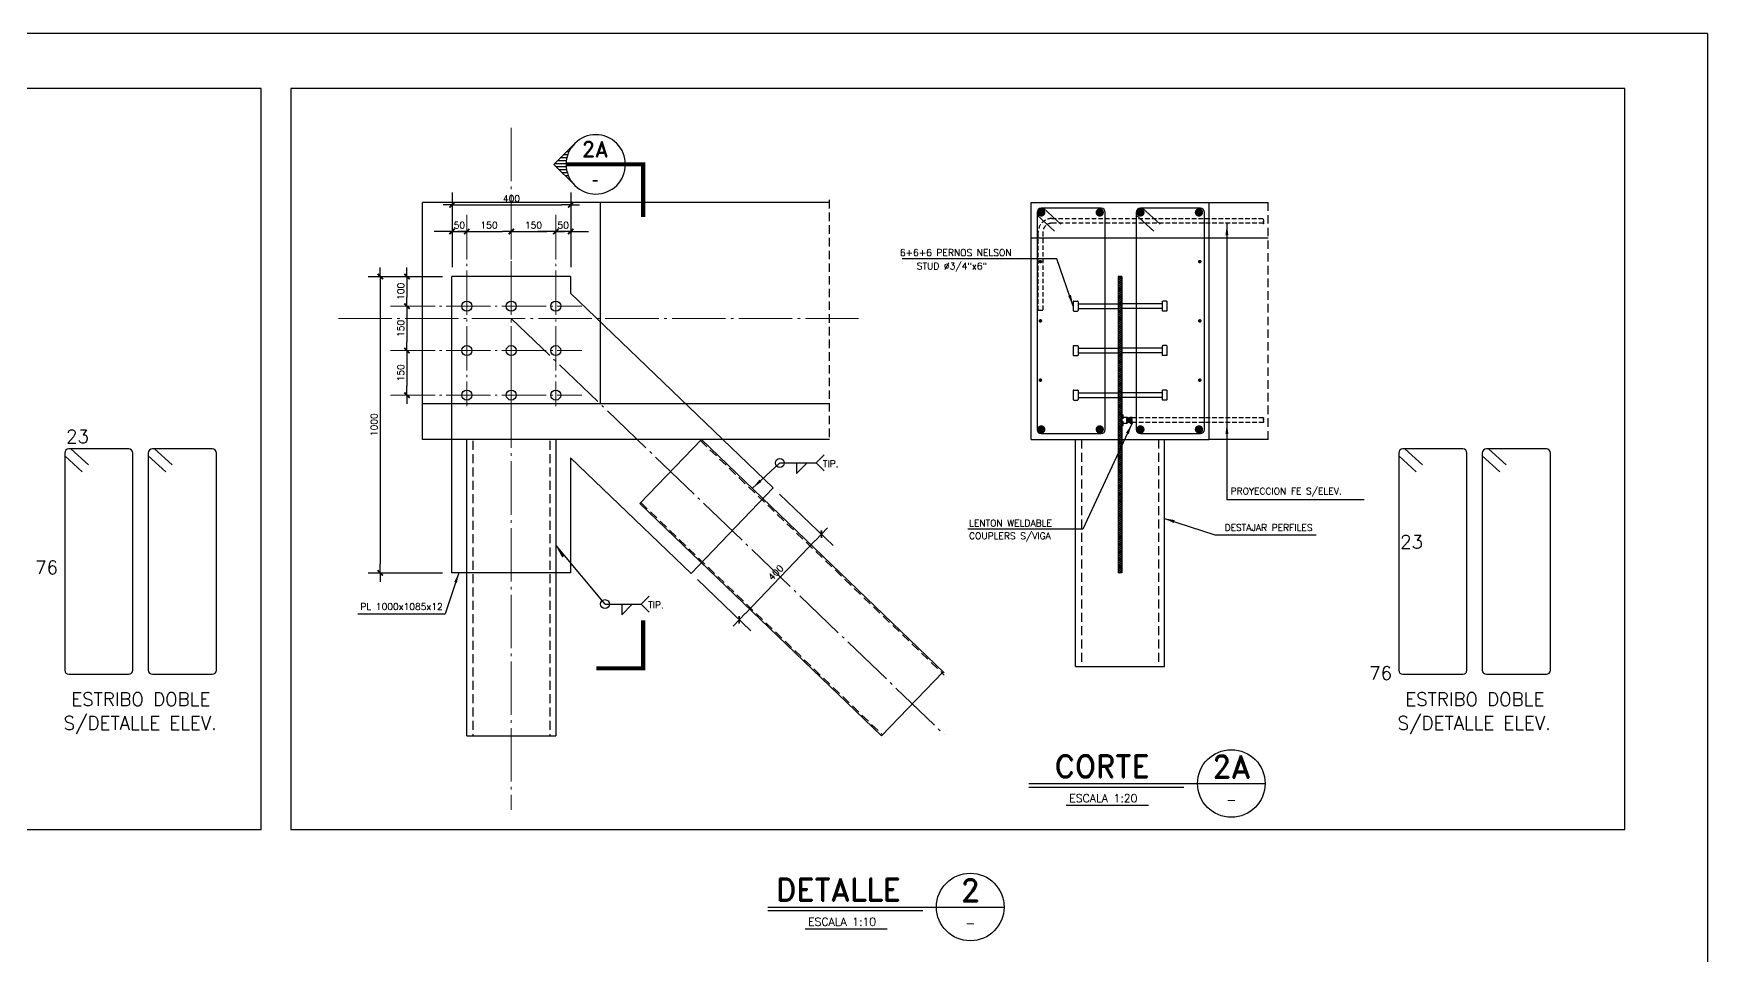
# Model space of a CAD drawing. Extents: x -16871 to 13446, y -24256 to 30894.
# Drawn here: x 2863 to 5687, y 2563 to 4118 of the extents above; entities that cross this region are included whole.
import ezdxf
from ezdxf.enums import TextEntityAlignment as Align

# ---------------------------------------------------------------- set-up
doc = ezdxf.new("R2010")
doc.units = 0
doc.header["$LTSCALE"] = 30
doc.header["$MEASUREMENT"] = 0
for name, pattern in [('DASHED', [0.75, 0.5, -0.25]), ('EJES', [12.5, 10, -1, 0.5, -1]), ('HIDDEN', [0.375, 0.25, -0.125]), ('RLE-PROYECCION', [0.71438, 0.47625, -0.23813])]:
    doc.linetypes.add(name, pattern=pattern)
doc.layers.get('0').update_dxf_attribs({"linetype": 'CONTINUOUS'})
for name, color, linetype in [('FE', 7, 'CONTINUOUS'), ('RL-CORTES', 5, 'CONTINUOUS'), ('RLA-CORTES', 5, 'CONTINUOUS'), ('RLA-COTAS1', 2, 'CONTINUOUS'), ('RLA-COTAS2', 1, 'CONTINUOUS'), ('RLA-FE', 7, 'CONTINUOUS'), ('RLA-FORMATO', 7, 'CONTINUOUS'), ('RLA-HATCH', 1, 'CONTINUOUS'), ('RLA-MUROS', 5, 'CONTINUOUS'), ('RLA-PERFILES', 3, 'CONTINUOUS'), ('RLA-SEGMENTO1', 2, 'DASHED'), ('RLA-SOLDADURAS', 2, 'CONTINUOUS'), ('RLA-TEXTOS', 3, 'CONTINUOUS'), ('TEXTOS', 3, 'CONTINUOUS'), ('TEXTOS50A', 3, 'CONTINUOUS')]:
    doc.layers.add(name, color=color, linetype=linetype)
doc.layers.add('RLA-EJES', color=1, linetype='EJES', lineweight=9)
doc.styles.add('ROMAND', font='romand', dxfattribs={"height": 31.5})
doc.styles.add('ROMANS', font='romans.shx', dxfattribs={"height": 11.25})
doc.styles.add('SIETE50', font='ROMAND.SHX', dxfattribs={"height": 31.5})
doc.linetypes.add('ZIGZAG', pattern='A,0.0001,-0.2,[131,ltypeshp.shx,S=0.2,R=0,X=-0.2,Y=0],-0.4,[131,ltypeshp.shx,S=0.2,R=180,X=0.2,Y=0],-0.2', length=0.8001)
doc.dimstyles.new('ING10M', dxfattribs={"dimscale": 50, "dimtxt": 0.27, "dimasz": 0.3, "dimexe": 0.2, "dimexo": 1, "dimgap": 0.1, "dimtad": 1, "dimdec": 1, "dimlfac": 2, "dimzin": 12, "dimdsep": 46, "dimtxsty": 'ROMANS', "dimblk1": 'TICK1', "dimblk2": 'TICK1', "dimsah": 1, "dimcen": 0.09, "dimse1": 1, "dimse2": 1, "dimclrd": 2, "dimclre": 4, "dimclrt": 3, "dimadec": 0, "dimazin": 0, "dimtfac": 1, "dimtdec": 1, "dimtix": 1, "dimtmove": 2, "dimatfit": 3, "dimldrblk": 'TICK1', "dimfxl": 1, "dimtolj": 1, "dimtzin": 12, "dimarcsym": 0})

# ---------------------------------------------------------------- blocks, each defined once
blk = doc.blocks.new('A$C1B1873A6')
at = {"layer": 'RLA-FE'}
for p, q in [((0, 186.5), (-50.5, 186.5)), ((-48.7, 186.5), (-33.9, 173)), ((-54, 183), (-54, 0)), ((-54, 180.8), (-39.2, 167.3)), ((3.5, 0), (3.5, 183)), ((-50.5, -3.5), (0, -3.5))]:
    blk.add_line(p, q, dxfattribs=at)
for centre, start, end in [((-50.5, 183), 90, 180), ((0, 183), 0, 90), ((-50.5, 0), 180, 270), ((0, 0), 270, 0)]:
    blk.add_arc(centre, 3.5, start, end, dxfattribs=at)
blk = doc.blocks.new('T-DETALL')
at = {"color": 6}
for p, q in [((-154.5, -3.1), (177.6, -3.1)), ((-154.5, -8.1), (63.6, -8.1))]:
    blk.add_line(p, q, dxfattribs=at)
at = {"color": 3}
blk.add_line((-102.1, -33.6), (13.5, -33.6), dxfattribs=at)
blk.add_circle((130.1, -3.1), 47.5, dxfattribs=at)
at = {"color": 6, "style": 'SIETE50'}
blk.add_text('DETALLE', height=31.5, dxfattribs=at).set_placement((-142.7, 5.5))
blk.add_attdef('A', text='', height=31.5, dxfattribs=at).set_placement((130.2, 20.5), align=Align.MIDDLE_CENTER)
at = {"color": 3, "style": 'ROMANS'}
blk.add_attdef('ESCALA', (-97.8, -29.4), '', height=11.2, dxfattribs=at)
blk.add_attdef('-', text='', height=13, dxfattribs=at).set_placement((130.2, -25.9), align=Align.MIDDLE)
blk = doc.blocks.new('A$C056A6877')
at = {"layer": 'RLA-PERFILES'}
for p, q in [((0, 7.5), (0, -7.5)), ((1, 8.5), (7, 8.5)), ((8, 7.5), (8, -7.5)), ((8, 4), (76, 4)), ((1, -8.5), (7, -8.5)), ((8, -4), (76, -4))]:
    blk.add_line(p, q, dxfattribs=at)
for centre, start, end in [((1, 7.5), 90, 180), ((7, 7.5), 0, 90), ((1, -7.5), 180, 270), ((7, -7.5), 270, 0)]:
    blk.add_arc(centre, 1, start, end, dxfattribs=at)
blk = doc.blocks.new('*U17')
at = {"color": 2}
for p, q in [((5, 189.3), (19.8, 175.8)), ((10.3, 195), (25.1, 181.5))]:
    blk.add_line(p, q, dxfattribs=at)
at = {"layer": 'RLA-CORTES', "color": 2}
for p, q in [((5, 191.5), (5, 8.5)), ((59, 195), (8.5, 195)), ((62.5, 8.5), (62.5, 191.5)), ((8.5, 5), (59, 5))]:
    blk.add_line(p, q, dxfattribs=at)
for centre, start, end in [((8.5, 191.5), 90, 180), ((59, 191.5), 0, 90), ((8.5, 8.5), 180, 270), ((59, 8.5), 270, 0)]:
    blk.add_arc(centre, 3.5, start, end, dxfattribs=at)
blk = doc.blocks.new('*U20')
at = {"layer": 'RLA-CORTES', "color": 2, "const_width": 1.5}
for points in [[(0, -0.7, -1), (0, 0.8, -1)], [(134.4, -0.7, -1), (134.4, 0.8, -1)]]:
    blk.add_lwpolyline(points, format="xyb", close=True, dxfattribs=at)
blk = doc.blocks.new('FLECHA')
at = {"color": 2}
blk.add_lwpolyline([(0, 0, 0, 5, 0), (19.2, 0, 5, 5, 0)], format="xyseb", dxfattribs=at)
blk = doc.blocks.new('TICK1')
at = {"color": 2}
for points in [[(0, 0), (-1, 0)], [(0, 0), (1, 0)]]:
    blk.add_lwpolyline(points, dxfattribs=at)
at = {"color": 2, "const_width": 0.2}
blk.add_lwpolyline([(-0.3, -0.3), (0.3, 0.3)], dxfattribs=at)
blk = doc.blocks.new('*D39')
at = {"layer": 'RLA-COTAS1', "color": 2, "lineweight": -2, "transparency": 16777216}
blk.add_line((3684.3, 3784), (3729.3, 3784), dxfattribs=at)
at = {"layer": 'RLA-COTAS1', "color": 2, "lineweight": -2, "transparency": 16777216, "xscale": 15, "yscale": 15, "zscale": 15, "rotation": 180}
blk.add_blockref('TICK1', (3669.3, 3784), dxfattribs=at)
at = {"layer": 'RLA-COTAS1', "color": 2, "lineweight": -2, "transparency": 16777216, "xscale": 15, "yscale": 15, "zscale": 15}
blk.add_blockref('TICK1', (3744.3, 3784), dxfattribs=at)
at = {"layer": 'RLA-COTAS1', "color": 3, "transparency": 16777216, "insert": (3706.8, 3794.6), "char_height": 11.25, "attachment_point": 5, "style": 'ROMANS'}
blk.add_mtext('\\A1;150', dxfattribs=at)
blk = doc.blocks.new('*D40')
at = {"layer": 'RLA-COTAS1', "color": 2, "lineweight": -2, "transparency": 16777216}
for p, q in [((3554.3, 3784), (3539.3, 3784)), ((3569.3, 3784), (3594.3, 3784)), ((3609.3, 3784), (3624.3, 3784))]:
    blk.add_line(p, q, dxfattribs=at)
at = {"layer": 'RLA-COTAS1', "color": 2, "lineweight": -2, "transparency": 16777216, "xscale": 15, "yscale": 15, "zscale": 15}
blk.add_blockref('TICK1', (3569.3, 3784), dxfattribs=at)
at = {"layer": 'RLA-COTAS1', "color": 2, "lineweight": -2, "transparency": 16777216, "xscale": 15, "yscale": 15, "zscale": 15, "rotation": 180}
blk.add_blockref('TICK1', (3594.3, 3784), dxfattribs=at)
at = {"layer": 'RLA-COTAS1', "color": 3, "transparency": 16777216, "insert": (3581.8, 3794.6), "char_height": 11.25, "attachment_point": 5, "style": 'ROMANS'}
blk.add_mtext('\\A1;50', dxfattribs=at)
blk = doc.blocks.new('*D41')
at = {"layer": 'RLA-COTAS1', "color": 2, "lineweight": -2, "transparency": 16777216}
blk.add_line((3584.6, 3829), (3754.6, 3829), dxfattribs=at)
at = {"layer": 'RLA-COTAS1', "color": 2, "lineweight": -2, "transparency": 16777216, "xscale": 15, "yscale": 15, "zscale": 15, "rotation": 180}
blk.add_blockref('TICK1', (3569.6, 3829), dxfattribs=at)
at = {"layer": 'RLA-COTAS1', "color": 2, "lineweight": -2, "transparency": 16777216, "xscale": 15, "yscale": 15, "zscale": 15}
blk.add_blockref('TICK1', (3769.6, 3829), dxfattribs=at)
at = {"layer": 'RLA-COTAS1', "color": 3, "transparency": 16777216, "insert": (3669.6, 3839.6), "char_height": 11.25, "attachment_point": 5, "style": 'ROMANS'}
blk.add_mtext('\\A1;400', dxfattribs=at)
blk = doc.blocks.new('*D42')
at = {"layer": 'RLA-COTAS1', "color": 2, "lineweight": -2, "transparency": 16777216}
for p, q in [((3729.3, 3784), (3714.3, 3784)), ((3769.3, 3784), (3744.3, 3784)), ((3784.3, 3784), (3799.3, 3784))]:
    blk.add_line(p, q, dxfattribs=at)
at = {"layer": 'RLA-COTAS1', "color": 2, "lineweight": -2, "transparency": 16777216, "xscale": 15, "yscale": 15, "zscale": 15}
blk.add_blockref('TICK1', (3744.3, 3784), dxfattribs=at)
at = {"layer": 'RLA-COTAS1', "color": 2, "lineweight": -2, "transparency": 16777216, "xscale": 15, "yscale": 15, "zscale": 15, "rotation": 180}
blk.add_blockref('TICK1', (3769.3, 3784), dxfattribs=at)
at = {"layer": 'RLA-COTAS1', "color": 3, "transparency": 16777216, "insert": (3756.8, 3794.6), "char_height": 11.25, "attachment_point": 5, "style": 'ROMANS'}
blk.add_mtext('\\A1;50', dxfattribs=at)
blk = doc.blocks.new('*D43')
at = {"layer": 'RLA-COTAS1', "color": 2, "lineweight": -2, "transparency": 16777216}
blk.add_line((3609.3, 3784), (3654.3, 3784), dxfattribs=at)
at = {"layer": 'RLA-COTAS1', "color": 2, "lineweight": -2, "transparency": 16777216, "xscale": 15, "yscale": 15, "zscale": 15, "rotation": 180}
blk.add_blockref('TICK1', (3594.3, 3784), dxfattribs=at)
at = {"layer": 'RLA-COTAS1', "color": 2, "lineweight": -2, "transparency": 16777216, "xscale": 15, "yscale": 15, "zscale": 15}
blk.add_blockref('TICK1', (3669.3, 3784), dxfattribs=at)
at = {"layer": 'RLA-COTAS1', "color": 3, "transparency": 16777216, "insert": (3631.8, 3794.6), "char_height": 11.25, "attachment_point": 5, "style": 'ROMANS'}
blk.add_mtext('\\A1;150', dxfattribs=at)
blk = doc.blocks.new('*D44')
at = {"layer": 'RLA-COTAS1', "color": 2, "lineweight": -2, "transparency": 16777216}
blk.add_line((3493.4, 3568.1), (3493.4, 3523.1), dxfattribs=at)
at = {"layer": 'RLA-COTAS1', "color": 2, "lineweight": -2, "transparency": 16777216, "xscale": 15, "yscale": 15, "zscale": 15}
for p, rotation in [((3493.4, 3583.1), 90), ((3493.4, 3508.1), 270)]:
    blk.add_blockref('TICK1', p, dxfattribs=dict(at, rotation=rotation))
at = {"layer": 'RLA-COTAS1', "color": 3, "transparency": 16777216, "insert": (3482.8, 3545.6), "char_height": 11.25, "attachment_point": 5, "rotation": 90, "style": 'ROMANS'}
blk.add_mtext('\\A1;150', dxfattribs=at)
blk = doc.blocks.new('*D45')
at = {"layer": 'RLA-COTAS1', "color": 2, "lineweight": -2, "transparency": 16777216}
blk.add_line((3493.4, 3643.1), (3493.4, 3598.1), dxfattribs=at)
at = {"layer": 'RLA-COTAS1', "color": 2, "lineweight": -2, "transparency": 16777216, "xscale": 15, "yscale": 15, "zscale": 15}
for p, rotation in [((3493.4, 3658.1), 90), ((3493.4, 3583.1), 270)]:
    blk.add_blockref('TICK1', p, dxfattribs=dict(at, rotation=rotation))
at = {"layer": 'RLA-COTAS1', "color": 3, "transparency": 16777216, "insert": (3482.8, 3620.6), "char_height": 11.25, "attachment_point": 5, "rotation": 90, "style": 'ROMANS'}
blk.add_mtext('\\A1;150', dxfattribs=at)
blk = doc.blocks.new('*D46')
at = {"layer": 'RLA-COTAS1', "color": 2, "lineweight": -2, "transparency": 16777216}
blk.add_line((3493.4, 3693.1), (3493.4, 3673.1), dxfattribs=at)
at = {"layer": 'RLA-COTAS1', "color": 2, "lineweight": -2, "transparency": 16777216, "xscale": 15, "yscale": 15, "zscale": 15}
for p, rotation in [((3493.4, 3708.1), 90), ((3493.4, 3658.1), 270)]:
    blk.add_blockref('TICK1', p, dxfattribs=dict(at, rotation=rotation))
at = {"layer": 'RLA-COTAS1', "color": 3, "transparency": 16777216, "insert": (3482.8, 3683.1), "char_height": 11.25, "attachment_point": 5, "rotation": 90, "style": 'ROMANS'}
blk.add_mtext('\\A1;100', dxfattribs=at)
blk = doc.blocks.new('*X32')
at = {"color": 0}
for p, q in [((2610.1, 1260), (2610.4, 1260)), ((2611.9, 1257.5), (2612.9, 1257.5)), ((2613.2, 1255), (2615.4, 1255)), ((2614.2, 1252.5), (2617.9, 1252.5)), ((2614.9, 1250), (2620.4, 1250)), ((2615.3, 1247.5), (2622.9, 1247.5)), ((2615.4, 1242.5), (2623.9, 1242.5)), ((2615.5, 1245), (2625.4, 1245)), ((2610.9, 1230), (2611.4, 1230)), ((2612.4, 1232.5), (2613.9, 1232.5)), ((2613.6, 1235), (2616.4, 1235)), ((2614.5, 1237.5), (2618.9, 1237.5)), ((2615.1, 1240), (2621.4, 1240)), ((2608.8, 1227.5), (2608.9, 1227.5))]:
    blk.add_line(p, q, dxfattribs=at)
blk = doc.blocks.new('*U34')
at = {"layer": 'RLA-CORTES', "color": 2, "linetype": 'Continuous'}
for p, q in [((-57.7, 77.3), (-75.4, 59.6)), ((-75.4, 59.6), (-57.7, 42))]:
    blk.add_line(p, q, dxfattribs=at)
at = {"layer": 'RLA-CORTES', "color": 2, "linetype": 'Continuous', "const_width": 3.5}
blk.add_lwpolyline([(-65, 59.6), (0, 59.6), (0, 15.1)], dxfattribs=at)
at = {"layer": 'RLA-CORTES', "color": 2, "const_width": 3.51}
blk.add_lwpolyline([(-39.5, -365.4), (0, -365.4), (0, -325)], dxfattribs=at)
at = {"layer": 'RLA-CORTES', "color": 2, "linetype": 'Continuous'}
blk.add_arc((-40, 59.6), 25, 135, 225, dxfattribs=at)
at = {"layer": 'RLA-CORTES', "color": 1, "linetype": 'Continuous'}
blk.add_arc((-40, 59.6), 25, 225, 135, dxfattribs=at)
at = {"layer": 'RLA-CORTES', "color": 2, "linetype": 'Continuous', "xscale": -1}
blk.add_blockref('*X32', (2550.5, -1184.9), dxfattribs=at)
at = {"layer": 'RLA-CORTES', "color": 3, "linetype": 'Continuous', "style": 'ROMAND', "flags": 12}
blk.add_attdef('CORTE', text='', height=13, dxfattribs=at).set_placement((-40.6, 65.9), align=Align.CENTER)
at = {"layer": 'RLA-CORTES', "color": 3, "linetype": 'Continuous', "flags": 12}
blk.add_attdef('PLANO', text='', height=13, dxfattribs=at).set_placement((-40.4, 40.8), align=Align.CENTER)
at = {"layer": 'RLA-CORTES', "color": 3, "linetype": 'Continuous', "style": 'ROMAND', "flags": 13}
blk.add_attdef('NUM', text='', height=13, dxfattribs=at).set_placement((42.9, -11), align=Align.MIDDLE)
blk = doc.blocks.new('TITULO-CORTE')
at = {"layer": 'RLA-CORTES', "color": 6}
for p, q in [((-177.2, 51.3), (154.8, 51.3)), ((-177.2, 46.3), (40.8, 46.3))]:
    blk.add_line(p, q, dxfattribs=at)
at = {"layer": 'RLA-CORTES', "color": 3}
blk.add_line((-124.8, 20.8), (-9.3, 20.8), dxfattribs=at)
blk.add_circle((107.3, 51.3), 47.5, dxfattribs=at)
at = {"layer": 'RLA-CORTES', "color": 6, "style": 'SIETE50'}
blk.add_text('CORTE', height=31.5, dxfattribs=at).set_placement((-140.9, 59.8))
at = {"layer": 'RLA-CORTES', "color": 6, "style": 'SIETE50', "flags": 12}
blk.add_attdef('CORTE', text='', height=31.5, dxfattribs=at).set_placement((107.4, 74.9), align=Align.MIDDLE_CENTER)
at = {"layer": 'RLA-CORTES', "color": 3, "style": 'ROMANS', "flags": 12}
blk.add_attdef('ESCALA', (-120.5, 25), '', height=11.2, dxfattribs=at)
blk.add_attdef('PLANO', text='', height=13, dxfattribs=at).set_placement((107.5, 28.5), align=Align.MIDDLE)
blk = doc.blocks.new('*D37')
at = {"layer": 'RLA-COTAS1', "color": 2, "lineweight": -2, "transparency": 16777216}
blk.add_line((3448.4, 3693.1), (3448.4, 3223.1), dxfattribs=at)
at = {"layer": 'RLA-COTAS1', "color": 2, "lineweight": -2, "transparency": 16777216, "xscale": 15, "yscale": 15, "zscale": 15}
for p, rotation in [((3448.4, 3708.1), 90), ((3448.4, 3208.1), 270)]:
    blk.add_blockref('TICK1', p, dxfattribs=dict(at, rotation=rotation))
at = {"layer": 'RLA-COTAS1', "color": 3, "transparency": 16777216, "insert": (3437.8, 3458.1), "char_height": 11.25, "attachment_point": 5, "rotation": 90, "style": 'ROMANS'}
blk.add_mtext('\\A1;1000', dxfattribs=at)
blk = doc.blocks.new('*D38')
at = {"layer": 'RLA-COTAS1', "color": 2, "lineweight": -2, "transparency": 16777216}
blk.add_line((4064.1, 3139.9), (4181.9, 3262.5), dxfattribs=at)
at = {"layer": 'RLA-COTAS1', "color": 2, "lineweight": -2, "transparency": 16777216, "xscale": 15, "yscale": 15, "zscale": 15}
for p, rotation in [((4192.3, 3273.3), 46.13442163136459), ((4053.7, 3129.1), 226.1344216313646)]:
    blk.add_blockref('TICK1', p, dxfattribs=dict(at, rotation=rotation))
at = {"layer": 'RLA-COTAS1', "color": 3, "transparency": 16777216, "insert": (4115.4, 3208.6), "char_height": 11.25, "attachment_point": 5, "rotation": 46.1344, "style": 'ROMANS'}
blk.add_mtext('\\A1;400', dxfattribs=at)

msp = doc.modelspace()

# ---------------------------------------------------------------- hatches: boundary and pattern name
at = {"layer": 'RLA-HATCH'}
h = msp.add_hatch(dxfattribs=at)
h.set_pattern_fill('_U', color=256, scale=2.5, angle=45, style=0, double=1, pattern_type=0)
h.set_pattern_definition([(135, (14365.2579, 4021.7742), (1.76776695, 1.76776695), []), (45, (14365.2579, 4021.7742), (1.76776695, -1.76776695), [])])
h.paths.add_polyline_path([(4693.145, 3208.143), (4699.145, 3208.143), (4699.145, 3708.143), (4693.145, 3708.143)])

# ---------------------------------------------------------------- linework, layer by layer
at = {"layer": 'FE', "color": 1, "linetype": 'HIDDEN'}
for p, q in [((4699.145, 3474.526), (4701.365, 3474.526)), ((4701.365, 3456.656), (4701.365, 3474.526)), ((4699.145, 3456.656), (4701.365, 3456.656)), ((4701.365, 3470.697), (4716.507, 3470.697)), ((4701.365, 3460.485), (4716.507, 3460.485)), ((4716.507, 3460.485), (4716.507, 3470.697)), ((4937.862, 3469.587), (4716.507, 3469.587)), ((4937.862, 3461.595), (4716.507, 3461.595))]:
    msp.add_line(p, q, dxfattribs=at)
at = {"layer": 'FE', "color": 1, "linetype": 'HIDDEN', "ltscale": 0.25}
for p, q in [((4712.29, 3469.587), (4707.627, 3469.271)), ((4707.627, 3461.907), (4707.627, 3469.271)), ((4712.29, 3461.595), (4707.627, 3461.907)), ((4716.507, 3469.587), (4712.29, 3469.587)), ((4716.507, 3461.595), (4712.29, 3461.595))]:
    msp.add_line(p, q, dxfattribs=at)
at = {"layer": 'FE', "color": 1, "linetype": 'HIDDEN', "ltscale": 0.15}
for p, q in [((4708.095, 3461.745), (4708.095, 3469.435)), ((4708.745, 3461.722), (4708.745, 3469.459)), ((4709.395, 3461.698), (4709.395, 3469.482)), ((4710.045, 3461.675), (4710.045, 3469.506)), ((4710.694, 3461.652), (4710.694, 3469.529)), ((4711.344, 3461.629), (4711.344, 3469.553)), ((4711.994, 3461.595), (4711.994, 3469.576)), ((4712.644, 3461.595), (4712.644, 3469.587)), ((4713.294, 3461.595), (4713.294, 3469.587)), ((4713.943, 3461.595), (4713.943, 3469.587)), ((4714.593, 3461.595), (4714.593, 3469.587)), ((4715.243, 3461.595), (4715.243, 3469.587)), ((4715.893, 3461.595), (4715.893, 3469.587))]:
    msp.add_line(p, q, dxfattribs=at)
at = {"layer": 'FE', "color": 1, "linetype": 'HIDDEN'}
msp.add_lwpolyline([(4937.862, 3798), (4581.007, 3798, 0.41421356), (4566.007, 3783), (4566.007, 3650.905), (4558.015, 3650.905), (4558.015, 3782.992, -0.41421356), (4581.015, 3805.992), (4937.862, 3805.992)], format="xyb", dxfattribs=at)
at = {"layer": 'FE', "color": 2}
for centre, start, end in [((4940.465, 3798.681), 141.994499, 217.268583), ((4940.465, 3798.681), 141.994499, 217.268583), ((4935.258, 3802.71), 321.994499, 37.268583), ((4935.283, 3798.714), 321.994499, 37.268583), ((4940.465, 3467.606), 142.731417, 218.005501), ((4940.465, 3467.606), 142.731417, 218.005501), ((4935.258, 3463.576), 322.731417, 38.005501), ((4935.283, 3467.572), 322.731417, 38.005501)]:
    msp.add_arc(centre, 3.272, start, end, dxfattribs=at)
at = {"layer": 'RL-CORTES', "color": 2, "const_width": 7}
for points in [[(4559.645, 3816.143, 1), (4566.645, 3816.143, 1)], [(4658.312, 3816.143, 1), (4665.312, 3816.143, 1)], [(4726.978, 3816.143, 1), (4733.978, 3816.143, 1)], [(4825.645, 3816.143, 1), (4832.645, 3816.143, 1)], [(4566.645, 3450.143, 1), (4559.645, 3450.143, 1)], [(4665.312, 3450.143, 1), (4658.312, 3450.143, 1)], [(4733.978, 3450.143, 1), (4726.978, 3450.143, 1)], [(4832.645, 3450.143, 1), (4825.645, 3450.143, 1)]]:
    msp.add_lwpolyline(points, format="xyb", close=True, dxfattribs=at)
at = {"layer": 'RLA-CORTES', "color": 2}
for points in [[(3247.34, 4025.455), (1347.34, 4025.455), (1347.34, 2775.455), (3247.34, 2775.455)], [(5547.34, 4025.455), (3297.34, 4025.455), (3297.34, 2775.455), (5547.34, 2775.455)]]:
    msp.add_lwpolyline(points, close=True, dxfattribs=at)
at = {"layer": 'RLA-COTAS2'}
for p, q in [((3569.598, 3849.707), (3569.598, 3724.029)), ((3769.598, 3849.707), (3769.598, 3724.029)), ((3427.714, 3708.143), (3553.392, 3708.143)), ((4121.873, 3341.009), (4211.994, 3254.388)), ((3427.714, 3208.143), (3553.392, 3208.143)), ((3983.279, 3196.815), (4073.4, 3110.194))]:
    msp.add_line(p, q, dxfattribs=at)
at = {"layer": 'RLA-EJES', "ltscale": 0.3}
for p, q in [((3669.278, 3958.842), (3669.278, 2808.653)), ((3377.89, 3637.324), (4254.89, 3637.324)), ((3669.278, 3637.324), (4399.678, 2935.29))]:
    msp.add_line(p, q, dxfattribs=at)
at = {"layer": 'RLA-EJES', "ltscale": 0.25}
for p, q in [((3594.278, 3812.069), (3594.278, 3489.591)), ((3669.278, 3812.069), (3669.278, 3489.591)), ((3744.278, 3812.069), (3744.278, 3489.591)), ((3465.672, 3658.143), (3788.15, 3658.143)), ((3465.672, 3583.143), (3788.15, 3583.143)), ((3465.672, 3508.143), (3788.15, 3508.143))]:
    msp.add_line(p, q, dxfattribs=at)
at = {"layer": 'RLA-FORMATO', "color": 6, "linetype": 'Continuous'}
for q in [(-58.1, 4118.098), (5686.9, 68.098)]:
    msp.add_line((5686.9, 4118.098), q, dxfattribs=at)
at = {"layer": 'RLA-MUROS'}
for p, q in [((3519.278, 3433.143), (3519.278, 3833.143)), ((4205.778, 3833.143), (3519.278, 3833.143)), ((3819.278, 3833.143), (3819.278, 3493.143)), ((4546.145, 3433.143), (4546.145, 3833.143)), ((4546.145, 3833.143), (4846.145, 3833.143)), ((4846.145, 3433.143), (4846.145, 3833.143)), ((4846.145, 3833.143), (4946.145, 3833.143)), ((4546.145, 3773.143), (4946.145, 3773.143)), ((4205.778, 3493.143), (3519.278, 3493.143)), ((4205.778, 3493.143), (3680.778, 3493.143)), ((4205.778, 3433.143), (3519.278, 3433.143)), ((4546.145, 3433.143), (4846.145, 3433.143)), ((4946.145, 3433.143), (4846.145, 3433.143))]:
    msp.add_line(p, q, dxfattribs=at)
at = {"layer": 'RLA-MUROS', "color": 1, "linetype": 'RLE-PROYECCION'}
for p, q in [((4205.778, 3437.324), (4205.778, 3837.324)), ((4946.145, 3433.143), (4946.145, 3833.143))]:
    msp.add_line(p, q, dxfattribs=at)
at = {"layer": 'RLA-PERFILES'}
for p, q in [((3569.278, 3433.324), (3569.278, 3708.143)), ((3769.278, 3708.143), (3569.278, 3708.143)), ((3769.278, 3708.143), (3769.278, 3679.91)), ((3769.278, 3679.91), (4111.058, 3351.403)), ((3569.278, 3208.143), (3569.278, 3433.324)), ((3594.278, 2933.153), (3594.278, 3433.143)), ((3744.278, 3433.143), (3744.278, 2933.153)), ((3885.994, 3324.998), (3989.939, 3433.143)), ((3989.939, 3433.143), (4399.678, 3039.316)), ((4621.145, 3050.143), (4621.145, 3433.143)), ((4771.145, 3050.143), (4771.145, 3433.143)), ((3769.278, 3402.505), (3972.465, 3207.21)), ((3769.278, 3402.505), (3769.278, 3208.143)), ((3972.465, 3207.21), (4111.058, 3351.403)), ((3885.994, 3324.998), (4293.671, 2933.153)), ((3769.278, 3208.143), (3569.278, 3208.143))]:
    msp.add_line(p, q, dxfattribs=at)
at = {"layer": 'RLA-PERFILES', "color": 4}
for p, q in [((4693.145, 3708.143), (4693.145, 3208.143)), ((4699.145, 3708.143), (4693.145, 3708.143)), ((4699.145, 3708.143), (4699.145, 3208.143)), ((4699.145, 3208.143), (4693.145, 3208.143)), ((4699.145, 3208.143), (4699.145, 3212.143))]:
    msp.add_line(p, q, dxfattribs=at)
at = {"layer": 'RLA-PERFILES', "color": 1, "linetype": 'ZIGZAG'}
for p, q in [((4621.145, 3050.143), (4771.145, 3050.143)), ((4293.671, 2933.153), (4397.616, 3041.298)), ((3594.278, 2933.153), (3744.278, 2933.153))]:
    msp.add_line(p, q, dxfattribs=at)
at = {"layer": 'RLA-PERFILES', "color": 2}
for centre in [(3594.278, 3658.143), (3669.278, 3658.143), (3744.278, 3658.143), (3594.278, 3583.143), (3669.278, 3583.143), (3744.278, 3583.143), (3594.278, 3508.143), (3669.278, 3508.143), (3744.278, 3508.143)]:
    msp.add_circle(centre, 8.5, dxfattribs=at)
at = {"layer": 'RLA-SEGMENTO1'}
for p, q in [((3604.278, 3430.974), (3604.278, 2933.153)), ((3734.278, 3430.974), (3734.278, 2933.153)), ((3988.207, 3431.341), (4399.678, 3035.849)), ((4631.145, 3433.143), (4631.145, 3050.143)), ((4761.145, 3433.143), (4761.145, 3050.143)), ((3887.726, 3326.8), (4295.403, 2934.956))]:
    msp.add_line(p, q, dxfattribs=at)
at = {"layer": 'RLA-SOLDADURAS'}
for p, q in [((4075.7, 3350.713), (4122.244, 3393.585)), ((4122.548, 3393.585), (4183.577, 3393.585)), ((4150.514, 3393.585), (4150.514, 3375.701)), ((4150.514, 3375.701), (4168.397, 3393.585)), ((4183.577, 3393.585), (4197.077, 3407.085)), ((4183.577, 3393.585), (4197.077, 3380.085)), ((3744.278, 3254.334), (3827.244, 3155.404)), ((3888.577, 3155.404), (3902.077, 3168.904)), ((3827.548, 3155.404), (3888.577, 3155.404)), ((3855.514, 3155.404), (3855.514, 3137.52)), ((3855.514, 3137.52), (3873.397, 3155.404)), ((3888.577, 3155.404), (3902.077, 3141.904))]:
    msp.add_line(p, q, dxfattribs=at)
for points in [[(4075.7, 3350.713, 0, 5, 0), (4089.606, 3363.522, 5, 5, 0)], [(3744.278, 3254.334, 0, 5, 0), (3757.219, 3235.656, 5, 5, 0)]]:
    msp.add_lwpolyline(points, format="xyseb", dxfattribs=at)
for centre in [(4122.244, 3393.585), (3827.244, 3155.404)]:
    msp.add_circle(centre, 7.58, dxfattribs=at)
at = {"layer": 'RLA-TEXTOS', "color": 1}
for p, q in [((4589.574, 3737.693), (4328.386, 3737.693)), ((4617.145, 3658.143), (4589.574, 3737.693)), ((4771.145, 3300.14), (4855.88, 3272.199)), ((4855.88, 3272.199), (5026.859, 3272.199)), ((3580.778, 3208.143), (3557.598, 3138.831)), ((3410.619, 3138.831), (3557.598, 3138.831))]:
    msp.add_line(p, q, dxfattribs=at)
at = {"layer": 'RLA-TEXTOS', "color": 2}
for points in [[(4771.145, 3300.14, 0, 5, 0), (4787.329, 3294.727, 5, 5, 0)], [(3580.778, 3208.143, 0, 5, 0), (3575.366, 3191.96, 5, 5, 0)]]:
    msp.add_lwpolyline(points, format="xyseb", dxfattribs=at)
at = {"layer": 'TEXTOS50A', "color": 1}
for p, q in [((4876.315, 3796.699), (4876.315, 3331.131)), ((4716.507, 3460.485), (4633.013, 3282.168)), ((5107.711, 3331.131), (4876.315, 3331.131)), ((4633.013, 3282.168), (4439.559, 3282.168))]:
    msp.add_line(p, q, dxfattribs=at)
at = {"layer": 'TEXTOS50A', "color": 2}
msp.add_lwpolyline([(4716.507, 3460.485, 0, 5, 0), (4708.503, 3443.391, 5, 5, 0)], format="xyseb", dxfattribs=at)

# ---------------------------------------------------------------- block references
at = {"xscale": 2, "yscale": 2, "zscale": 2}
for name, p in [('*U17', (4546.145, 3433.143)), ('*U17', (4713.478, 3433.143)), ('A$C1B1873A6', (3024.048, 3044.169)), ('A$C1B1873A6', (3165.048, 3044.169)), ('A$C1B1873A6', (5274.048, 3044.169)), ('A$C1B1873A6', (5415.048, 3044.169))]:
    msp.add_blockref(name, p, dxfattribs=at)
for p in [(4617.145, 3658.143), (4617.145, 3583.143), (4617.145, 3508.143)]:
    msp.add_blockref('A$C056A6877', p)
at = {"xscale": -1}
for p in [(4775.145, 3658.143), (4775.145, 3583.143), (4775.145, 3508.143)]:
    msp.add_blockref('A$C056A6877', p, dxfattribs=at)
at = {"xscale": 1.2, "yscale": 1.2, "zscale": 1.2}
msp.add_blockref('T-DETALL', (4287.271, 2648.205), dxfattribs=at).add_auto_attribs({'ESCALA': 'ESCALA 1:10', 'A': '2', '-': '-'})
at = {"layer": 'RLA-CORTES'}
ref = msp.add_blockref('TITULO-CORTE', (4754.948, 2791.298), dxfattribs=dict(at, xscale=1.2, yscale=1.2, zscale=1.2))
ref.add_attrib('ESCALA', 'ESCALA 1:20', (4610.334, 2821.301), dxfattribs={"color": 3, "height": 13.5, "style": 'ROMANS'})
ref.add_attrib('CORTE', '2A', dxfattribs={"color": 6, "height": 37.8, "style": 'SIETE50'}).set_placement((4883.83, 2881.124), align=Align.MIDDLE_CENTER)
ref.add_attrib('PLANO', '-', dxfattribs={"color": 3, "height": 15.6, "style": 'ROMANS'}).set_placement((4883.919, 2825.452), align=Align.MIDDLE)
ref = msp.add_blockref('*U34', (3891.778, 3778.024), dxfattribs=dict(at, xscale=2, yscale=2, zscale=2))
ref.add_attrib('PLANO', '-', dxfattribs={"color": 3, "linetype": 'Continuous', "height": 26}).set_placement((3810.931, 3859.624), align=Align.CENTER)
ref.add_attrib('CORTE', '2A', dxfattribs={"color": 3, "linetype": 'Continuous', "height": 26, "style": 'ROMAND'}).set_placement((3810.669, 3909.874), align=Align.CENTER)
at = {"layer": 'RLA-FE', "xscale": 2, "yscale": 2, "zscale": 2}
for p in [(4561.745, 3733.143), (4561.745, 3633.143), (4561.745, 3533.143)]:
    msp.add_blockref('*U20', p, dxfattribs=at)
at = {"layer": 'RLA-TEXTOS', "color": 2, "rotation": 109.2207637445358}
msp.add_blockref('FLECHA', (4617.145, 3658.143), dxfattribs=at)
at = {"layer": 'TEXTOS50A', "color": 1, "xscale": -1, "rotation": 90}
for p in [(4876.315, 3796.699), (4876.315, 3461.595)]:
    msp.add_blockref('FLECHA', p, dxfattribs=at)

# ---------------------------------------------------------------- texts
at = {"layer": 'RLA-FE', "color": 3, "style": 'ROMANS'}
for p in [(2918.412, 3427.141), (5168.412, 3249.141)]:
    msp.add_text('23', height=22.5, dxfattribs=at).set_placement(p)
for s, p in [('76', (2904.828, 3205.894)), ('76', (5154.828, 3027.894)), ('ESTRIBO DOBLE', (3161.597, 2983.653)), ('ESTRIBO DOBLE', (5411.597, 2983.653)), ('S/DETALLE ELEV.', (3172.597, 2943.653)), ('S/DETALLE ELEV.', (5422.597, 2943.653))]:
    msp.add_text(s, height=22.5, dxfattribs=at).set_placement(p, align=Align.RIGHT)
at = {"layer": 'RLA-TEXTOS', "style": 'ROMANS'}
for s, p in [('6+6+6 PERNOS NELSON', (4324.705, 3742.711)), ('STUD %%C3/4"x6"', (4353.246, 3720.12)), ('TIP.', (4194.988, 3386.535)), ('TIP.', (3899.988, 3148.353))]:
    msp.add_text(s, height=11.25, dxfattribs=at).set_placement(p)
for s, p in [('DESTAJAR PERFILES', (4946.576, 3278.93)), ('PL 1000x1085x12', (3484.262, 3145.562))]:
    msp.add_text(s, height=11.25, dxfattribs=at).set_placement(p, align=Align.CENTER)
at = {"layer": 'TEXTOS', "style": 'ROMANS'}
for s, p in [('PROYECCION FE S/ELEV.', (4882.467, 3340.497)), ('COUPLERS S/VIGA ', (4441.323, 3264.977)), ('LENTON WELDABLE', (4441.323, 3286.477))]:
    msp.add_text(s, height=11.25, dxfattribs=at).set_placement(p)

# ---------------------------------------------------------------- dimensions: what is measured, and where the dimension line sits
at = {"layer": 'RLA-COTAS1'}
dim = msp.add_linear_dim(base=(3769.598, 3828.999), p1=(3569.598, 3828.999), p2=(3769.598, 3828.999), dimstyle='ING10M', override={"dimtad": 3}, dxfattribs=at)
dim.commit()
dim.dimension.update_dxf_attribs({"geometry": '*D41', "text_midpoint": (3669.598, 3839.624)})
for base, p1, p2, picture, middle in [((3594.278, 3784.002), (3569.278, 3784.002), (3594.278, 3784.002), '*D40', (3581.778, 3794.627)), ((3669.278, 3784.002), (3594.278, 3784.002), (3669.278, 3784.002), '*D43', (3631.778, 3794.627)), ((3744.278, 3784.002), (3669.278, 3784.002), (3744.278, 3784.002), '*D39', (3706.778, 3794.627))]:
    dim = msp.add_linear_dim(base=base, p1=p1, p2=p2, dimstyle='ING10M', dxfattribs=at)
    dim.commit()
    dim.dimension.update_dxf_attribs({"geometry": picture, "text_midpoint": middle})
for base, p1, p2, angle, picture, middle in [((3744.278, 3784.002), (3769.278, 3784.002), (3744.278, 3784.002), 180, '*D42', (3756.778, 3794.627)), ((3448.423, 3208.143), (3448.423, 3708.143), (3448.423, 3208.143), 270, '*D37', (3437.798, 3458.143)), ((3493.419, 3583.143), (3493.419, 3658.143), (3493.419, 3583.143), 270, '*D45', (3482.794, 3620.643)), ((3493.419, 3508.143), (3493.419, 3583.143), (3788.15, 3508.143), 270, '*D44', (3482.794, 3545.643))]:
    dim = msp.add_linear_dim(base=base, p1=p1, p2=p2, angle=angle, dimstyle='ING10M', dxfattribs=at)
    dim.commit()
    dim.dimension.update_dxf_attribs({"geometry": picture, "text_midpoint": middle})
dim = msp.add_linear_dim(base=(3493.419, 3658.143), p1=(3493.419, 3708.143), p2=(3493.419, 3658.143), angle=270, dimstyle='ING10M', override={"dimtad": 3}, dxfattribs=at)
dim.commit()
dim.dimension.update_dxf_attribs({"geometry": '*D46', "text_midpoint": (3482.794, 3683.143)})
dim = msp.add_aligned_dim(p1=(4073.4, 3110.194), p2=(4211.994, 3254.388), distance=27.298, dimstyle='ING10M', override={"dimtad": 3}, dxfattribs=at)
dim.commit()
dim.dimension.update_dxf_attribs({"geometry": '*D38', "text_midpoint": (4115.356, 3208.57)})

doc.saveas('drawing.dxf')
